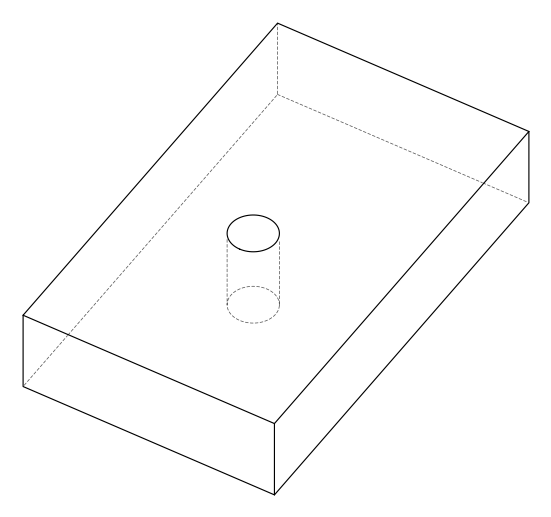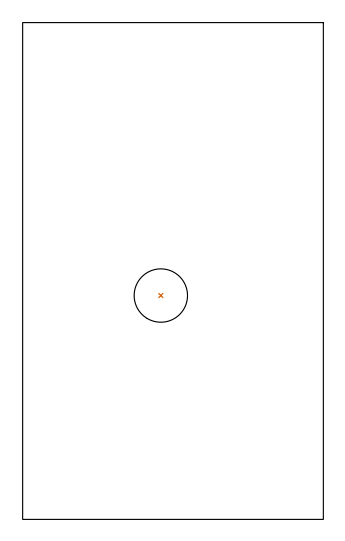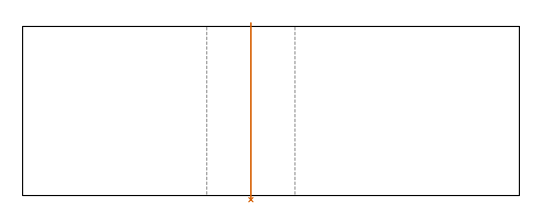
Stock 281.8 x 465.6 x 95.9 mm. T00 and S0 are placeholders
(PLAN: 1 operations, 0 tool changes, 0.4 min)
(1 INDEXABLE_INSERT_DRILL_THROUGH_HOLE_FROM_SOLID | STEP1HOLE | NXT0302_038 | 0.4 min | 188219 mm3)
(TOOL NXT0302_038 | Index. Insert Drill 50mm [880-D5000L50-04] | D50 PA176 FL200 Z2)
(OP 1 INDEXABLE_INSERT_DRILL_THROUGH_HOLE_FROM_SOLID)
G17 G21 G94 G90
T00 M6
G54
G17 G0 G90 X129.5 Y209.8 S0 M3
G43 Z105.9 H1
G94 G81 G98 Z-2.373 F250. R97.9
G80
M5
M2
